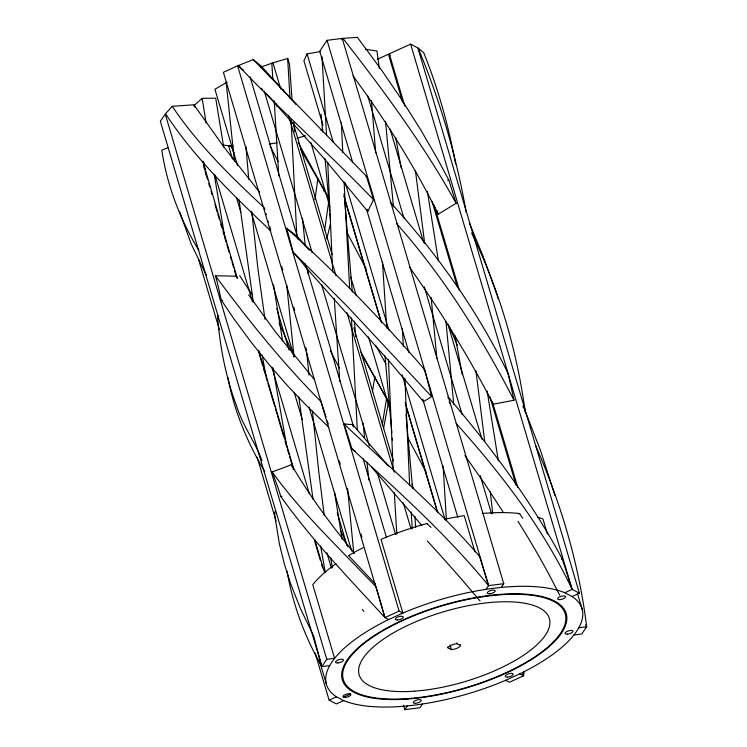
<?xml version="1.0" encoding="UTF-8"?>
<svg xmlns="http://www.w3.org/2000/svg" width="747" height="747" viewBox="0 0 747 747"><rect width="100%" height="100%" fill="white"/><g stroke="black" fill="none" stroke-linecap="round" stroke-linejoin="round"><path stroke-width="1.12" d="M315.113 652.897L329.119 700.172L336.383 703.945L343.704 700.611A133.283 49.069 -16.5 0 0 505.654 680.293L509.407 682.244L523.6 675.774L524.105 671.572M314.954 199.58L317.867 178.766M328.783 201.223L324.637 230.076M386.563 398.44L382.287 424.641M374.91 376.553L372.398 391.867M388.403 402.67L383.5 428.657M323.881 191.036L324.301 188.898M330.435 223.689L326.766 238.947M427.181 523.843L430.991 527.382M265.951 93.151L323.068 157.337L367.795 211.476L373.537 199.654L366.422 176.264L253.261 59.583L238.284 65.54C281.899 111.723 329.502 153.891 373.537 199.654M320.472 51.543L307.082 53.859L303.917 60.843L322.993 125.244M501.228 587.441L503.758 583.706L342.238 38.424L327.065 40.329L319.716 51.198L352.537 161.996M287.053 571.166C292.824 604.734 304.879 637.116 321.882 666.595L326.775 659.349L334.6 658.368L312.769 584.686A133.283 49.069 -16.5 0 1 336.029 563.733M403.464 705.252L404.762 709.65L407.283 705.915M486.054 589.336L488.585 585.611L503.758 583.706M422.457 704.01L419.935 707.745L404.762 709.65M535.646 445.632C560.941 503.235 579.056 564.218 586.638 626.761L581.745 633.998L573.92 634.987M388.431 466.1L352.519 424.352A188.328 62.468 65.5 0 1 349.409 424.436L344.012 423.904C389.131 467.23 438.47 508.558 478.911 555.609M259.62 192.24L224.091 147.299L193.94 104.795L172.24 106.307L165.535 113.731C194.453 157.776 232.522 194.678 270.591 230.73M341.64 39.796L342.938 38.358L357.402 37.35L381.25 69.648L400.728 98.174L420.328 129.212L437.359 158.597L448.788 179.952L456.118 203.315L438.218 214.184C414.249 165.545 385.05 119.613 353.014 75.914M193.753 105.803L202.176 98.315L215.715 98.221L223.689 147.038M306.055 267.669A142.061 47.117 65.5 0 0 293.151 252.215L289.201 237.322A230.683 76.511 65.5 0 0 286.587 228.255C335.636 272.197 381.502 319.595 424.511 369.448L431.673 396.61L423.484 401.615L390.373 362.612L306.055 267.715L305.009 263.794M365.946 176.6L366.422 176.264M329.707 665.614L321.882 666.595L313.591 635.753L300.331 608.31L290.49 583.454L284.187 563.49L279.285 543.349L274.709 515.019L274.41 512.377L275.54 511.592M227.135 82.133L214.921 89.276L237.555 165.694M518.904 513.945L519.632 513.544L522.685 518.287M329.119 700.172L336.43 696.83A133.283 49.069 -16.5 0 1 388.673 619.524L402.857 613.054A133.283 49.069 -16.5 0 1 564.816 592.744L572.137 589.411L579.401 593.183L572.09 596.517A133.283 49.069 -16.5 0 1 519.847 673.831L505.654 680.293M243.326 69.938L237.593 65.829L223.4 72.3L384.92 617.582L388.673 619.524M377.291 59.321L388.44 54.242L390.261 55.185M579.401 593.183L417.881 47.911L410.617 44.129L389.327 53.831L404.799 106.046M354.461 553.434C331.416 525.318 309.632 496.027 291.349 464.559A193.566 164.293 34 0 1 286.633 466.595L272.16 471.945L278.342 488.678A233.195 197.918 34 0 1 280.741 496.363C311.592 539.922 348.98 578.29 384.92 617.582L399.113 611.111L402.857 613.054L381.035 539.371A133.283 49.069 -16.5 0 1 427.303 523.46M343.396 697.203L350.492 693.972M168.224 147.607L161.81 150.156C167.085 185.714 180.288 219.814 198.879 250.488M561.436 559.335L562.267 559.017L572.137 589.411C543.069 528.045 501.349 473.766 456.165 423.474M260.6 67.193L272.963 62.823L280.723 89.024M320.949 130.482L323.012 129.754M261.964 460.544C255.166 441.832 242.719 425.697 236.79 406.536C225.883 377.487 219.795 346.757 217.573 315.85L218.787 315.477M292.077 100.145L289.509 64.251L287.651 58.453L271.815 63.196L272.851 79.051M297.035 138.232L305.476 135.702M410.617 44.129L508.063 373.416L514.011 400.205L493.132 404.248C468.873 356.543 440.487 311.004 409.617 267.314M447.546 180.223L448.788 179.952M269.284 144.078L277.1 142.733M578.813 627.741L586.638 626.761L586.021 624.679M423.876 369.504L424.511 369.448M280.741 496.363L282.021 496.316M328.755 427.256L305.644 404.753L287.651 385.891L269.564 365.171L251.739 342.957L234.595 319.819L221.299 300.182L217.517 283.356A234.875 199.346 34 0 0 215.369 275.736L236.696 276.241L237.322 278.36M233.223 146.113L228.601 145.898L232.476 158.99M365.628 49.358L376.955 50.936L379.308 68.491M223.148 145.011L231.075 146.113L234.026 152.687M363.341 547.579A133.283 49.069 -16.5 0 0 348.616 555.628L349.222 555.787M272.16 471.945C298.455 508.548 330.968 540.034 362.09 572.426L376.404 587.123M564.816 592.744L572.09 596.517M343.704 700.611L336.43 696.83M519.847 673.831L523.6 675.774L522.984 673.701M456.781 642.784L457.052 643.699L460.544 645.511A6.611 2.437 -16.5 0 1 451.459 649.657L447.976 647.836L447.705 646.921M344.012 423.904L350.054 442.663A238.825 79.219 65.5 0 1 351.912 448.854L355.114 451.048M286.577 228.255L297.315 236.482L309.267 250.114M253.261 59.583L261.487 66.38L296.017 104.533M238.284 65.54L240.413 67.295M351.912 448.854C399.561 492.236 447.612 535.664 488.585 585.611L327.065 40.329M264.317 207.778C230.832 176.694 197.815 144.414 172.24 106.307M293.151 252.169L346.944 306.046L431.673 396.61M375.377 584.033L348.616 555.628M261.422 88.249L262.72 89.649M390.186 202.138C436.911 253.607 477.632 310.808 508.063 373.416L572.137 589.411M371.268 466.754L421.719 525.29M313.964 379.102L274.999 331.313L248.611 294.776M342.938 38.358C383.902 90.985 423.82 144.825 456.118 203.315M464.858 455.493L484.345 483.253L502.927 511.751M215.369 275.736C247.967 319.716 282.338 362.687 320.977 401.569L324.712 412.755M264.812 471.787C247.388 442.654 234.072 410.813 227.854 377.347M327.093 195.312L300.593 149.26M388.038 400.803L361.548 354.237M298.156 142.462L328.923 198.73M375.722 345.497L385.975 364.088M388.898 402.988L360.96 352.154M206.471 275.363L205.939 274.401M205.677 273.916L191.185 243.905L179.457 211.364M562.267 559.017C531.014 500.499 490.9 447.238 447.995 396.816L448.405 398.431M407.563 437.256L426.033 471.927M346.953 232.476L366.254 269.004M339.577 368.411L330.323 350.773M270.171 146.244L278.192 161.585M377.356 472.599L378.299 474.438M514.011 400.205C481.544 337.27 443.671 276.558 396.61 223.614M293.244 354.526L279.07 322.965M348.009 546.86L340.445 529.996M469.321 222.914L483.197 256.482L495.326 290.107M448.592 325.029L457.444 345.441M524.245 408.861L523.077 406.135L523.395 407.731M524.637 409.776L540.492 450.413L554.881 495.41M471.6 232.952C498.977 289.276 516.859 350.026 525.253 412.064M274.41 512.377L274.999 513.852M438.218 214.184L436.836 210.439M291.349 464.559L292.068 466.548M367.795 211.476L367.057 209.244M495.634 291.031L496.848 294.729M325.048 413.782L325.384 414.8M497.147 295.653L498.342 299.351M325.711 415.818L326.037 416.845M352.519 424.352L353.172 426.397M327.345 420.916L327.672 421.934M327.989 422.951L328.307 423.969M479.21 555.254L488.585 585.611M264.587 208.637L264.858 209.487M586.05 624.847L586.638 626.761M266.156 213.735L266.418 214.576M523.021 673.859L523.6 675.774M363.107 458.723L386.535 537.653M314.702 539.53L324.375 571.997M577.636 593.986L582.268 609.617M547.448 534.105L542.994 519.053A133.283 49.069 -16.5 0 0 537.747 517.167M434.147 205.145L459.405 290.396M492.254 401.307L517.811 487.558M388.44 54.242L402.67 102.274M432.093 201.606L457.313 286.755M489.976 397.012L516.168 485.438M390.121 129.128L423.754 242.663M448.004 324.534L481.955 439.152M367.711 95.784L403.931 218.049M424.305 286.82L462.132 414.548M480.246 475.68L491.563 513.88M474.98 551.94L464.232 515.654A133.283 49.069 -16.5 0 0 444.867 519.212M366.74 209.944L409.029 352.705M457.827 517.372L422.783 399.243M307.082 53.859L333.274 142.275M345.235 182.67L388.888 330.043M402.147 374.798L445.156 519.987M344.012 196.209L381.521 322.835M405.126 402.53L437.789 512.787M345.058 200.345L380.634 320.426M406.499 407.759L437.219 511.462M460.273 644.596L460.544 645.511M310.855 142.5L329.931 206.9M350.623 276.773L356.123 295.326M368.411 336.813L390.401 411.046M412.064 484.177L413.362 488.547M450.096 645.044L451.459 649.657M283.356 89.78L284.009 91.956M293.057 122.527L332.191 254.615M353.854 327.756L393.305 460.936M288.482 115.225L336.019 275.69M347.01 312.806L394.22 472.188M403.277 502.759L411.037 528.96M264.298 91.209L312.162 252.775M321.537 284.43L369.392 445.996M377.151 472.197L395.583 534.422M250.105 76.913L298.249 239.656M306.083 266.109L353.695 426.939M237.593 65.829L399.113 611.111M281.787 266.623L282.758 269.891M293.748 307.008L294.72 310.285M305.71 347.402L306.681 350.679M339.343 460.936L340.315 464.204M361.006 534.077L361.978 537.345M251.132 211.541L294.141 356.73M309.015 406.947L351.697 551.043M276.782 308.548L289.07 350.035M337.242 512.685L346.944 545.441M236.64 198.058L240.851 212.251M294.206 392.371L302.283 419.665M194.304 105.252L194.948 107.437M214.996 175.125L252.514 301.751M271.908 367.253L309.417 493.879M326.887 552.827L331.407 568.112M258.611 350.278L293.674 468.743M203.586 166.161L204.557 169.429M205.201 171.614L207.47 179.261M208.758 183.622L209.73 186.899M211.028 191.269L211.999 194.537M214.903 204.361L217.172 212.008M217.816 214.193L219.431 219.646M220.729 224.016L221.691 227.293M222.989 231.654L223.96 234.931M224.604 237.116L226.22 242.57M226.873 244.755L229.133 252.393M230.421 256.763L231.393 260.04M232.046 262.225L233.662 267.678M234.306 269.863L236.248 276.409M258.882 352.827L262.757 365.927M263.411 368.112L265.026 373.565M266.315 377.935L267.286 381.213M267.94 383.398L274.728 406.321M275.372 408.506L276.988 413.959M277.632 416.144L283.776 436.883M285.074 441.253L286.689 446.706M287.334 448.891L288.958 454.353M289.603 456.538L292.189 465.269M292.507 466.361L293.478 469.639M314.823 541.687L318.381 553.695M318.708 554.788L320.323 560.241M321.612 564.611L322.583 567.879M326.775 659.349L165.255 114.076L160.362 121.313L321.882 666.595M319.081 659.517L326.252 683.729M198.534 259.33L219.375 329.688M257.145 457.211L276.035 520.976M202.792 161.277L237.285 278.22M297.315 236.482L297.894 238.461M384.92 617.582L376.208 587.039M268.388 221.317L268.565 221.943M269.947 226.901L270.115 227.518M270.451 228.75L270.778 229.983M449.227 401.634L449.638 403.231M455.072 335.851L462.206 374.555M206.023 174.677L203.445 161.268M266.259 377.384L266.642 379.411M455.595 164.069C448.611 126.01 438.162 88.538 423.67 52.645L418.189 48.107C440.114 100.957 456.464 156.16 466.231 212.55M266.063 376.376L262.16 355.161M395.779 138.018L401.111 167.888M286.876 447.07L272.944 367.935M325.234 572.155L320.622 545.87M224.558 235.66L224.922 237.705M224.371 234.633L214.23 174.527M487.165 391.111L498.37 460.964M427.415 191.437L438.405 260.88M332.378 567.757L330.65 557.654M342.079 539.157L334.553 492.376M282.627 341.005L273.486 284.794M202.176 98.315L206.051 122.919M313.03 499.22L298.791 396.909M253.364 302.432L239.04 199.916M264.998 319.342L257.892 268.509L251.711 211.289M475.96 370.885L484.728 441.468M324.207 515.141L318.745 471.534L312.442 411.009M415.397 170.531L424.698 243.503M492.665 513.198L490.247 491.573M294.047 356.982L286.792 285.457M234.474 161.576L226.192 82.646M431.15 297.418L436.874 358.355M445.996 321.752L453.709 404.136M385.536 121.434L393.445 206.928M353.733 552.827L347.56 488.379M368.859 480.032L367.001 462.048M307.624 269.714L308.025 273.691M305.234 245.912L302.498 218.236M364.517 437.397L363.154 423.409M306.802 352.948L308.969 375.115M344.031 193.875L344.292 196.741M405.985 414.501L412.605 488.538M371.502 100.621L375.685 152.93M344.74 201.513L352.304 292.114M391.839 432.634L384.985 355.908M392.334 438.172L392.53 440.385M325.066 158.663L329.782 211.382M322.667 131.93L321.089 114.216M248.77 179.289L245.903 146.319M329.959 213.334L330.548 220.15M276.325 103.936L276.511 106.205M294.598 131.696L293.86 122.667M321.994 56.744L326.579 135.244M414.846 516.158L415.687 527.27M355.637 336.785L354.47 321.238M446.398 520.033L443.13 466.081M412.269 528.801L411.177 511.994M396.816 534.264L394.313 492.693M382.455 261.861L386.759 328.157M339.745 381.437L334.264 298.511M287.651 58.453L289.985 98.072M296.895 237.453L291.069 119.735M349.652 288.519L344.096 181.857M274.205 100.733L278.79 176.021M351.426 317.895L357.355 430.272M402.353 328.447L403.352 346.421M332.676 271.992L327.737 162.258M409.645 485.261L404.874 378.309M341.332 122.583L342.78 152.332M388.449 359.326L393.137 469.135M517.97 521.369A740.921 665.549 60.8 0 1 559.69 595.228M427.275 540.968A740.912 295.438 54.8 0 1 480.078 601.027M363.91 611.289A740.921 180.634 39 0 1 362.304 609.496M321.471 401.307A201.97 66.987 65.5 0 1 320.977 401.578M217.573 315.85A230.683 200.373 -62.5 0 1 218.46 318.904M221.299 300.229A140.333 119.109 34 0 1 222.793 300.602M251.804 294.141A792.1 509.603 12.4 0 1 239.759 275.718M482.217 513.488A133.283 49.069 -16.5 0 1 519.632 513.544M447.976 647.836A6.611 2.437 -16.5 0 1 457.052 643.699M407.61 699.043A116.747 42.981 -16.5 0 0 566.338 614.025A116.747 42.981 -16.5 0 0 388.832 626.966A116.747 42.981 -16.5 0 0 407.61 699.043M415.593 703.31A4.137 1.522 -16.5 0 0 421.215 700.303A4.137 1.522 -16.5 0 0 414.93 700.761A4.137 1.522 -16.5 0 0 415.593 703.31M507.577 677.09A4.137 1.522 -16.5 0 0 513.198 674.074A4.137 1.522 -16.5 0 0 506.914 674.532A4.137 1.522 -16.5 0 0 507.577 677.09M567.365 634.138A4.137 1.522 -16.5 0 0 572.986 631.131A4.137 1.522 -16.5 0 0 566.702 631.588A4.137 1.522 -16.5 0 0 567.365 634.138M559.923 599.617A4.137 1.522 -16.5 0 0 565.544 596.61A4.137 1.522 -16.5 0 0 559.26 597.068A4.137 1.522 -16.5 0 0 559.923 599.617M489.621 593.753A4.137 1.522 -16.5 0 0 495.242 590.746A4.137 1.522 -16.5 0 0 488.958 591.204A4.137 1.522 -16.5 0 0 489.621 593.753M397.637 619.973A4.137 1.522 -16.5 0 0 403.259 616.966A4.137 1.522 -16.5 0 0 396.974 617.424A4.137 1.522 -16.5 0 0 397.637 619.973M337.849 662.925A4.137 1.522 -16.5 0 0 343.471 659.918A4.137 1.522 -16.5 0 0 337.186 660.376A4.137 1.522 -16.5 0 0 337.849 662.925M345.291 697.446A4.137 1.522 -16.5 0 0 350.913 694.43A4.137 1.522 -16.5 0 0 344.628 694.887A4.137 1.522 -16.5 0 0 345.291 697.446M414.622 691.162A99.183 36.51 -16.5 0 0 549.484 618.936A99.183 36.51 -16.5 0 0 398.674 629.936A99.183 36.51 -16.5 0 0 414.622 691.162M408.021 698.576A115.72 42.598 -16.5 0 0 565.348 614.314A115.72 42.598 -16.5 0 0 389.411 627.144A115.72 42.598 -16.5 0 0 408.021 698.576"/></g></svg>
